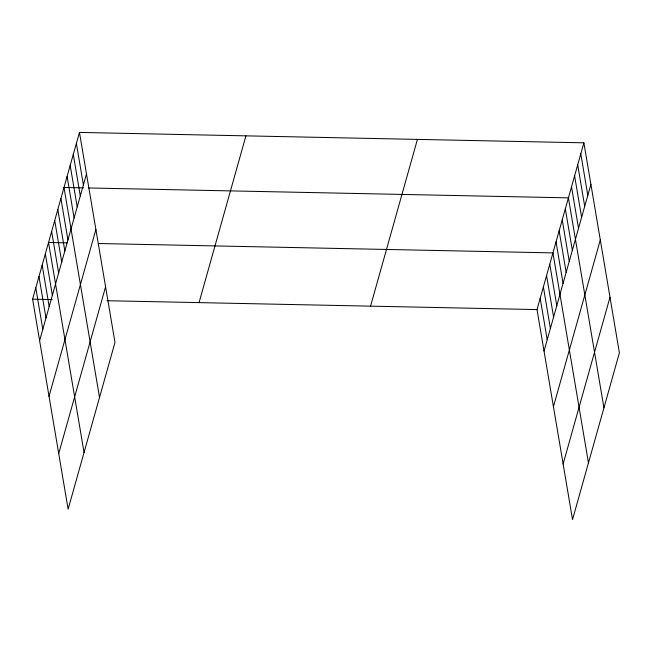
<?xml version="1.0" encoding="UTF-8"?>
<svg xmlns="http://www.w3.org/2000/svg" width="652" height="652" viewBox="0 0 652 652"><rect width="100%" height="100%" fill="white"/><g stroke="black" fill="none" stroke-linecap="round" stroke-linejoin="round"><path stroke-width="0.98" d="M79.471 132.421L114.988 342.414L68.118 509.171L32.6 299.187L79.471 132.421L583.882 142.829L619.4 352.813L572.529 519.579L537.012 309.586L583.882 142.829M39.617 340.67L86.488 173.905M49.022 396.277L95.893 229.512M58.713 453.564L105.583 286.807M199.056 302.618L245.926 135.86M370.556 306.155L417.427 139.398M544.029 351.069L590.899 184.312M553.434 406.677L600.305 239.92M563.124 463.971L609.995 297.206M83.586 187.857L64.002 187.458L99.52 397.443M88.485 187.963L568.414 197.858L603.931 407.842M67.14 242.87L48.533 242.487L84.051 452.472M98.476 243.514L552.953 252.894L588.463 462.879M32.6 299.187L52.184 299.586M107.018 300.719L537.012 309.586M580.793 153.831L587.802 195.315M577.696 164.842L584.714 206.325M574.599 175.844L581.617 217.328M571.511 186.855L578.528 228.339M565.325 208.868L572.342 250.352M562.228 219.871L569.245 261.354M559.139 230.881L566.156 272.357M556.042 241.884L563.059 283.367M549.766 264.231L556.775 305.715M546.572 275.568L553.589 317.051M543.385 286.913L550.402 328.388M540.198 298.249L547.215 339.733M76.374 143.432L83.391 184.915M73.285 154.434L80.302 195.918M70.188 165.445L77.205 206.928M67.099 176.447L74.108 217.931M60.913 198.461L67.922 239.944M57.816 209.471L64.833 250.947M54.719 220.474L61.736 261.957M51.63 231.476L58.647 272.96M45.347 253.824L52.364 295.307M42.16 265.168L49.177 306.644M38.973 276.505L45.99 317.989M35.787 287.842L42.804 329.325"/></g></svg>
